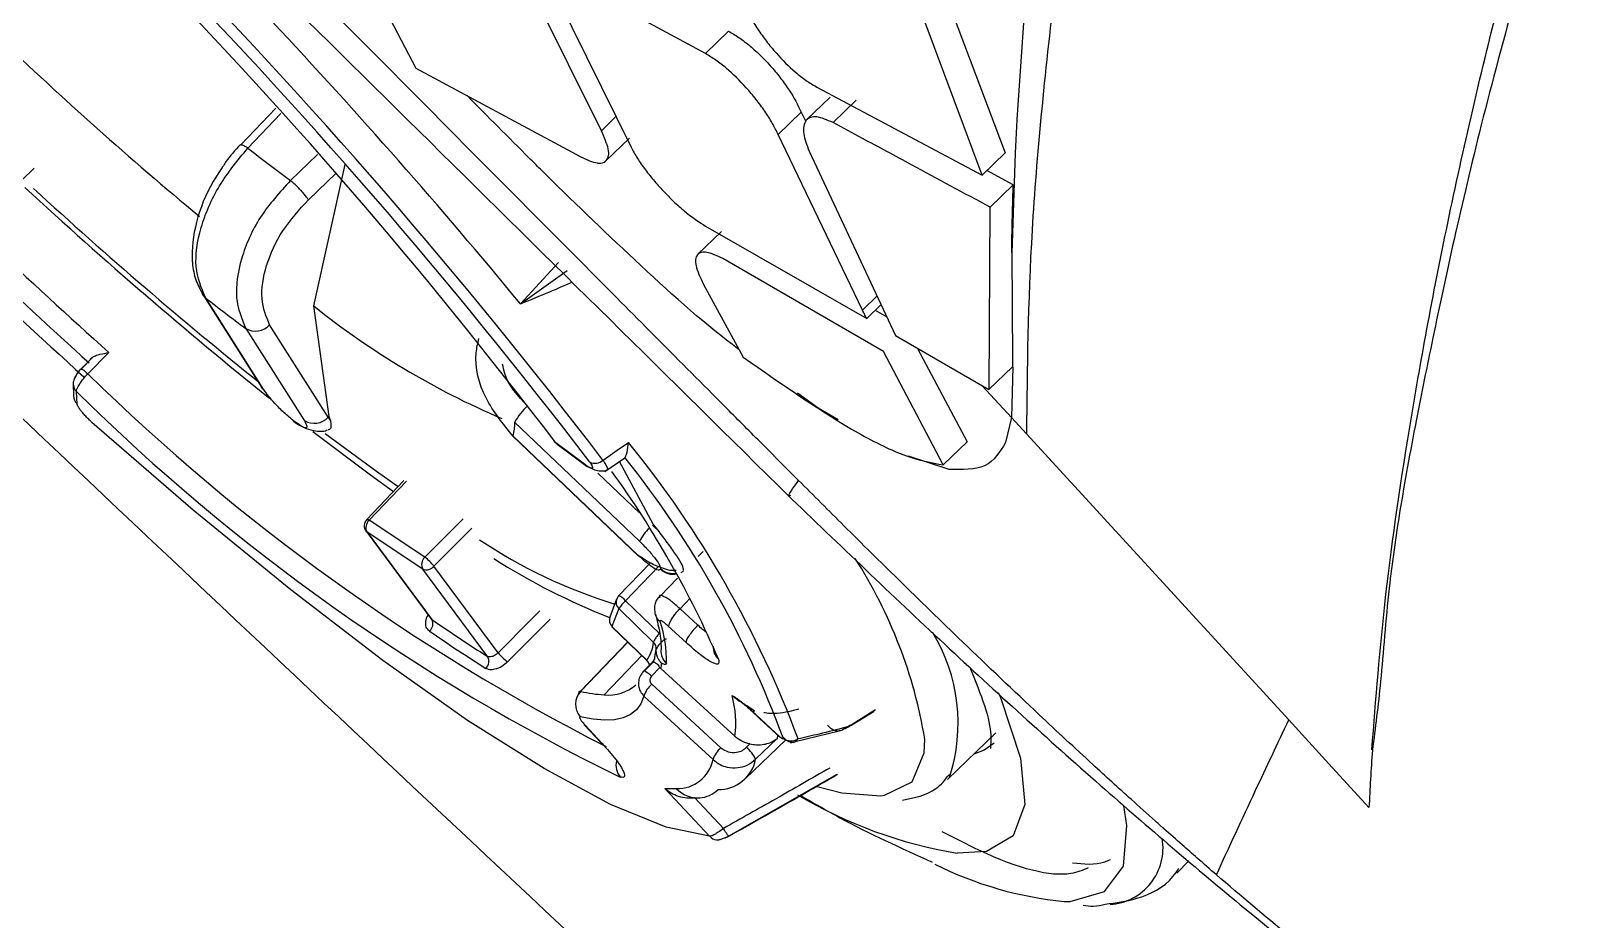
# Model space of a CAD drawing. Extents: x 400 to 501, y 484 to 634.
# Drawn here: x 491.009 to 492.021, y 580.376 to 580.954 of the extents above; entities that cross this region are included whole.
import ezdxf

# ---------------------------------------------------------------- set-up
doc = ezdxf.new("R2010")
doc.units = 0
doc.header["$MEASUREMENT"] = 0
doc.layers.add('DIM', color=3, linetype='Continuous')
doc.layers.add('GEOMETRY', color=3, linetype='Continuous', lineweight=25)

# ---------------------------------------------------------------- blocks, each defined once
blk = doc.blocks.new('2026 GRANDEE')
at = {"layer": 'GEOMETRY', "ltscale": 16}
for p, q in [((40.7732, -15.7938), (40.834, -15.9105)), ((40.9545, -15.9511), (40.8957, -15.8327)), ((40.9152, -15.8431), (40.9738, -15.9618)), ((41.0222, -15.901), (40.9176, -15.8444)), ((41.1686, -15.8369), (41.217, -15.9656)), ((41.2021, -15.98), (41.1539, -15.8512)), ((41.2293, -15.8747), (41.2245, -15.9439)), ((41.0372, -15.8864), (41.0222, -15.901)), ((40.834, -15.9105), (40.9412, -15.9681)), ((41.0945, -15.9227), (41.2021, -15.98)), ((40.743, -15.9364), (40.7201, -15.9603)), ((41.1032, -15.9293), (41.0881, -15.9439)), ((41.1051, -15.9458), (41.1201, -15.9313)), ((40.7462, -15.94), (40.7247, -15.9624)), ((40.9545, -15.9511), (40.964, -15.9419)), ((41.0694, -15.9536), (41.0845, -15.939)), ((41.0845, -15.939), (41.0874, -15.9451)), ((41.2246, -15.944), (41.2234, -15.9657)), ((40.9575, -15.9707), (40.9728, -15.9559)), ((41.1242, -16.0679), (41.0694, -15.9536)), ((40.7524, -15.9835), (40.7701, -15.9666)), ((41.0896, -15.9644), (41.1458, -16.0844)), ((41.2021, -15.98), (41.217, -15.9656)), ((41.2236, -15.9658), (41.2214, -16.0305)), ((40.5589, -16.0016), (40.5859, -15.9755)), ((40.7676, -16.065), (40.788, -15.9731)), ((41.2222, -15.9864), (41.2051, -15.9771)), ((40.7641, -15.996), (40.7823, -15.9785)), ((41.2073, -16.0009), (41.2222, -15.9864)), ((41.2065, -16.1195), (41.2073, -16.0009)), ((41.0326, -16.0167), (41.0173, -16.0315)), ((41.0223, -16.0132), (41.127, -16.0733)), ((40.9019, -16.0637), (40.9266, -16.0369)), ((41.1379, -16.0947), (41.0334, -16.0343)), ((41.2213, -16.0305), (41.2217, -16.1005)), ((40.9019, -16.0637), (40.9322, -16.042)), ((40.6954, -16.0577), (40.7335, -16.1178)), ((41.0207, -16.0507), (41.0468, -16.0984)), ((41.1242, -16.0679), (41.1338, -16.0586)), ((40.7352, -16.1197), (40.6971, -16.0596)), ((40.7775, -16.1369), (40.7676, -16.065)), ((41.127, -16.0733), (41.1364, -16.0642)), ((41.1326, -16.0679), (41.1401, -16.0722)), ((40.777, -16.1374), (40.7389, -16.0774)), ((40.7234, -16.0797), (40.7615, -16.1397)), ((41.1458, -16.0844), (41.2064, -16.1195)), ((40.624, -16.0984), (40.6164, -16.1061)), ((40.6207, -16.1092), (40.6344, -16.0954)), ((41.1768, -16.1684), (41.1379, -16.0947)), ((41.1601, -16.0927), (41.1922, -16.1534)), ((40.6162, -16.1061), (40.6222, -16.1001)), ((41.2064, -16.1195), (41.2217, -16.1047)), ((41.222, -16.1049), (41.2212, -16.1376)), ((41.2217, -16.1005), (41.2217, -16.1047)), ((40.6111, -16.1156), (40.6113, -16.1235)), ((40.6133, -16.1101), (40.6123, -16.1112)), ((41.2211, -16.1377), (41.2021, -16.117)), ((40.6137, -16.1287), (40.6134, -16.1209)), ((41.0955, -16.1316), (41.0821, -16.1217)), ((40.7556, -16.1406), (40.7543, -16.1397)), ((40.7775, -16.1369), (40.777, -16.1374)), ((40.777, -16.1374), (40.7786, -16.1403)), ((40.7786, -16.1403), (40.7775, -16.1369)), ((41.1084, -16.1391), (41.0955, -16.1316)), ((41.2212, -16.1376), (41.2172, -16.1539)), ((41.2309, -16.1482), (41.2212, -16.1376)), ((40.7554, -16.1408), (40.7567, -16.1418)), ((40.9783, -16.2271), (40.8971, -16.1497)), ((40.8971, -16.15), (40.8971, -16.1497)), ((40.8971, -16.15), (40.9784, -16.2275)), ((40.8981, -16.1407), (40.9794, -16.2181)), ((41.4014, -16.3342), (41.2309, -16.1482)), ((40.9445, -16.1686), (40.9249, -16.1541)), ((40.9257, -16.1549), (40.9453, -16.1695)), ((41.1768, -16.1684), (41.1922, -16.1534)), ((40.9568, -16.1728), (40.9698, -16.1638)), ((40.9882, -16.207), (40.9663, -16.1662)), ((41.1806, -16.1714), (41.1542, -16.1628)), ((40.8262, -16.1785), (40.802, -16.204)), ((40.8035, -16.2045), (40.8278, -16.179)), ((40.9794, -16.1997), (40.9522, -16.1738)), ((40.8398, -16.2285), (40.8035, -16.2045)), ((40.8398, -16.2285), (40.8646, -16.2035)), ((40.8457, -16.2343), (40.8703, -16.2097)), ((40.9877, -16.2076), (40.992, -16.2118)), ((40.992, -16.2118), (40.9882, -16.207)), ((40.8016, -16.2116), (40.8436, -16.2683)), ((40.8384, -16.2362), (40.8022, -16.2122)), ((40.8022, -16.2122), (40.8443, -16.269)), ((41.0206, -16.2247), (41.0174, -16.2281)), ((40.8806, -16.293), (40.8384, -16.2362)), ((40.8875, -16.2906), (40.8457, -16.2343)), ((40.9865, -16.2321), (40.9657, -16.2537)), ((40.9703, -16.2568), (40.9918, -16.2344)), ((40.993, -16.2359), (40.9929, -16.2363)), ((41.0064, -16.2385), (41.008, -16.2375)), ((41.0039, -16.2421), (40.993, -16.2536)), ((40.9644, -16.2557), (40.96, -16.2674)), ((40.9922, -16.2781), (40.9703, -16.2568)), ((41.0057, -16.262), (41.0122, -16.2552)), ((40.8443, -16.269), (40.8437, -16.2682)), ((40.9658, -16.2619), (40.9614, -16.2736)), ((40.9884, -16.2839), (40.9658, -16.2619)), ((41.0173, -16.2727), (41.0057, -16.262)), ((40.9614, -16.2736), (40.984, -16.2955)), ((40.9614, -16.2736), (40.9614, -16.2737)), ((40.9614, -16.2737), (40.9843, -16.2959)), ((41.0096, -16.284), (40.998, -16.2733)), ((40.9717, -16.2836), (40.941, -16.3157)), ((40.9412, -16.3157), (40.9718, -16.2837)), ((40.9808, -16.2925), (40.9563, -16.3179)), ((40.9877, -16.2967), (40.982, -16.3025)), ((40.9883, -16.2965), (40.9824, -16.3026)), ((40.984, -16.2955), (40.984, -16.2955)), ((40.9926, -16.3002), (40.9872, -16.3058)), ((40.989, -16.2946), (40.9881, -16.2965)), ((40.9932, -16.3008), (41.0414, -16.345)), ((40.9873, -16.3111), (41.0322, -16.3524)), ((40.9399, -16.3169), (40.9394, -16.3174)), ((40.9399, -16.3169), (40.9399, -16.3174)), ((40.9822, -16.3189), (41.0271, -16.3601)), ((41.052, -16.3282), (41.0574, -16.3333)), ((41.0523, -16.3284), (41.0705, -16.3452)), ((41.1174, -16.3375), (41.1318, -16.3286)), ((41.1328, -16.3278), (41.1183, -16.3368)), ((40.9433, -16.3374), (40.9545, -16.3494)), ((40.9439, -16.3378), (40.9549, -16.3495)), ((41.0574, -16.3333), (41.0706, -16.3455)), ((41.0804, -16.3484), (41.1091, -16.3413)), ((41.1087, -16.3413), (41.1098, -16.341)), ((40.9549, -16.3495), (40.9547, -16.3492)), ((41.0481, -16.3727), (41.0745, -16.3472)), ((41.0488, -16.3521), (41.0511, -16.3499)), ((41.0547, -16.3599), (41.0687, -16.3464)), ((41.0775, -16.3491), (41.0798, -16.3486)), ((41.1796, -16.373), (41.211, -16.3427)), ((41.0372, -16.4098), (41.1078, -16.3696)), ((41.0249, -16.41), (40.9958, -16.3789)), ((41.0114, -16.3849), (41.0184, -16.3849)), ((41.0339, -16.4049), (41.0151, -16.3848)), ((41.3285, -16.4339), (41.3365, -16.4259)), ((41.3285, -16.4339), (41.3295, -16.4328))]:
    blk.add_line(p, q, dxfattribs=at)
at = {"layer": 'GEOMETRY', "ltscale": 16, "flags": 128}
for points in [[(40.6159, -16.1064), (40.616, -16.1062), (40.6162, -16.1061), (40.6167, -16.1062), (40.6172, -16.1065), (40.618, -16.1069), (40.6188, -16.1076), (40.6197, -16.1083), (40.6207, -16.1092)], [(40.6111, -16.1154), (40.6111, -16.1155), (40.6111, -16.1156)], [(40.7352, -16.1197), (40.7339, -16.1185), (40.7335, -16.1178)], [(40.7554, -16.1408), (40.7551, -16.1406), (40.7543, -16.1397)], [(41.0249, -16.41), (40.9966, -16.404), (40.9605, -16.3892), (40.9173, -16.3659), (40.8676, -16.3346), (40.8124, -16.2956), (40.7526, -16.2498), (40.6892, -16.1979), (40.6234, -16.1408)], [(40.8193, -16.1859), (40.8045, -16.1752), (40.7669, -16.147)], [(40.775, -16.1481), (40.8084, -16.1726), (40.8224, -16.1825)], [(40.9257, -16.1549), (40.9256, -16.1548), (40.9249, -16.1541)], [(40.9556, -16.1654), (40.9648, -16.1589), (40.9721, -16.1538)], [(41.0827, -16.1786), (41.0743, -16.1702), (41.0678, -16.1637)], [(40.8022, -16.2122), (40.8016, -16.2117), (40.8016, -16.2116)], [(40.9783, -16.2271), (40.9784, -16.2275), (40.9788, -16.2275), (40.979, -16.2274)], [(40.9145, -16.2633), (40.9084, -16.2695), (40.8875, -16.2906)], [(40.9212, -16.2688), (40.9146, -16.2754), (40.8936, -16.2965)], [(40.9877, -16.2967), (40.9878, -16.2965), (40.988, -16.2964), (40.9883, -16.2965), (40.9887, -16.2966), (40.9891, -16.2968), (40.9897, -16.2971), (40.9903, -16.2975), (40.9909, -16.298)], [(40.9872, -16.3058), (40.9862, -16.305), (40.9852, -16.3042), (40.9843, -16.3036), (40.9835, -16.3031), (40.9828, -16.3027), (40.9823, -16.3025), (40.982, -16.3026), (40.9818, -16.3027)], [(40.9822, -16.3189), (40.9802, -16.3238), (40.9773, -16.3278), (40.9735, -16.3308), (40.9687, -16.333), (40.963, -16.3342), (40.9565, -16.3345), (40.9491, -16.3338), (40.9408, -16.3322)], [(41.2125, -16.3164), (41.2139, -16.3197), (41.2269, -16.3591), (41.2297, -16.3892), (41.2223, -16.4096), (41.2048, -16.4199), (41.1858, -16.421)], [(41.4535, -16.3913), (41.4274, -16.3628), (41.4014, -16.3342)], [(41.0691, -16.3441), (41.0691, -16.3444), (41.0687, -16.3464)], [(41.0705, -16.3452), (41.0705, -16.3454), (41.0706, -16.3455)], [(41.1361, -16.3836), (41.1385, -16.3833), (41.1565, -16.3746), (41.1644, -16.3558), (41.1648, -16.3468)], [(41.2098, -16.3494), (41.2033, -16.354), (41.1966, -16.3566)], [(41.1796, -16.373), (41.1804, -16.3722), (41.1809, -16.3717)], [(41.094, -16.3774), (41.1108, -16.3818), (41.1361, -16.3836)], [(41.2554, -16.4524), (41.2593, -16.4523), (41.2816, -16.4459), (41.2939, -16.4294), (41.2961, -16.403), (41.2941, -16.39)], [(41.0376, -16.4099), (41.0375, -16.41), (41.0373, -16.4099), (41.037, -16.4095), (41.0365, -16.409), (41.036, -16.4082), (41.0353, -16.4072), (41.0346, -16.4061), (41.0339, -16.4049)]]:
    blk.add_lwpolyline(points, dxfattribs=at)
at = {"layer": 'GEOMETRY', "ltscale": 256}
for centre, radius, start, end in [((38.112, -18.328), 3.5649, 37.32, 51.6569), ((38.09, -18.3499), 3.6032, 37.32, 51.6569), ((38.2697, -18.1703), 3.3339, 37.2111, 51.7657), ((37.9365, -18.509), 3.8436, 39.5093, 46.801), ((43.2979, -13.1472), 3.9958, 221.1836, 227.8843), ((42.2676, -14.1093), 2.4656, 226.2278, 230.3173), ((41.4697, -15.0144), 1.2057, 231.841, 233.4958), ((42.6195, -13.7817), 3.0047, 227.2483, 231.2499), ((42.5407, -13.8622), 2.8888, 227.4019, 231.2482), ((42.9638, -13.4907), 3.4943, 226.4573, 228.1938), ((43.0098, -13.4441), 3.5733, 226.4598, 228.0591), ((40.7015, -16.0539), 0.00724, 196.2619, 232.9137), ((41.581, -14.928), 1.436, 232.0095, 233.3272), ((41.0969, -15.6539), 0.5268, 231.2994, 246.8511), ((40.7297, -16.069), 0.0124, 239.439, 317.4482), ((41.5814, -15.1292), 1.3724, 225.5697, 242.9631), ((40.6186, -16.1154), 0.0075, 181.8019, 227.0508), ((40.6188, -16.1233), 0.0075, 181.8014, 227.0508), ((41.5513, -15.1733), 1.3332, 225.2961, 243.9978), ((40.7678, -16.129), 0.0124, 239.4389, 317.4468), ((40.9315, -16.1583), 0.0377, 131.5626, 152.0989), ((40.6242, -16.1405), 0.000844, 196.1668, 260.4879), ((40.7594, -16.1383), 0.00443, 212.1088, 256.6877), ((40.8683, -16.1417), 0.0299, 344.4997, 1.9598), ((40.4382, -16.5868), 0.6875, 20.4449, 39.0384), ((40.9473, -16.1668), 0.0033, 213.2726, 256.6246), ((40.9503, -16.1595), 0.00791, 245.8629, 312.0754), ((40.4591, -16.5719), 0.6538, 20.2139, 38.6294), ((40.4292, -16.5556), 0.6556, 23.44, 35.727), ((40.8063, -16.2081), 0.00591, 136.432, 216.5615), ((40.8077, -16.2092), 0.00626, 131.5969, 208.6653), ((40.8023, -16.2056), 0.00162, 42.5468, 100.9018), ((41.0042, -16.23), 0.0275, 132.1368, 154.5009), ((41.0636, -15.9343), 0.3398, 236.3511, 252.8091), ((40.8439, -16.2332), 0.00626, 131.5969, 208.6653), ((40.8202, -16.2546), 0.0326, 38.4422, 53.1208), ((41.1199, -15.8606), 0.4374, 237.4421, 248.5411), ((40.857, -16.398), 0.312, 9.4426, 32.7116), ((40.8408, -16.2302), 0.00645, 248.6344, 320.2317), ((41.0012, -16.2276), 0.012, 226.5115, 281.7761), ((41.0012, -16.2271), 0.012, 226.5115, 280.4512), ((40.9699, -16.2577), 0.0058, 159.602, 226.0977), ((40.97, -16.2578), 0.00591, 136.0887, 159.3402), ((40.9633, -16.2621), 0.0088, 37.4016, 74.0919), ((40.9922, -16.2804), 0.0322, 132.9116, 144.9417), ((40.8387, -16.2718), 0.0063, 310.991, 26.5287), ((41.4645, -15.3717), 1.0908, 235.3471, 237.6312), ((40.9656, -16.2694), 0.00591, 159.3402, 225.7815), ((40.9655, -16.2694), 0.0058, 159.602, 226.0977), ((40.9151, -16.2963), 0.0818, 359.1304, 18.4576), ((41.0217, -16.2811), 0.0249, 129.8657, 161.6703), ((41.4687, -15.3711), 1.1007, 235.3471, 237.6312), ((41.0728, -16.3365), 0.1136, 341.9461, 31.4926), ((40.9124, -16.2708), 0.0319, 218.389, 233.8624), ((40.9648, -16.2816), 0.0237, 324.122, 354.5587), ((40.9845, -16.288), 0.00573, 355.9867, 46.575), ((40.9601, -16.2848), 0.0303, 343.8512, 353.0362), ((41.0046, -16.2893), 0.0114, 176.848, 226.8198), ((41.0373, -16.2872), 0.0101, 174.8756, 229.0505), ((40.8752, -16.2962), 0.00623, 312.2017, 30.6266), ((40.9799, -16.2998), 0.00594, 10.3994, 45.299), ((40.9615, -16.2935), 0.0325, 347.1567, 352.9028), ((40.9595, -16.2919), 0.0262, 263.0726, 311.9196), ((40.9972, -16.3232), 0.0156, 129.3353, 163.8561), ((40.9499, -16.3242), 0.0122, 135.8198, 221.168), ((40.9599, -16.2403), 0.0777, 256.0946, 267.3696), ((40.9739, -16.3365), 0.068, 352.79, 15.3969), ((41.0421, -16.3645), 0.0156, 129.3354, 163.8562), ((41.0365, -16.3677), 0.0198, 22.9965, 51.5856), ((41.0779, -16.3399), 0.0081, 229.0003, 302.84), ((40.9759, -16.3638), 0.0119, 166.2181, 220.5439), ((41.0039, -16.3553), 0.0237, 268.5366, 348.2253), ((41.0308, -16.3552), 0.0244, 268.5494, 348.9464), ((40.9997, -16.3238), 0.0552, 265.8883, 273.7404), ((41.0172, -16.366), 0.019, 223.2532, 273.7972), ((41.0171, -16.3661), 0.0189, 274.0541, 314.1411), ((41.2342, -16.1281), 0.2968, 239.1739, 260.6097), ((41.0304, -16.4049), 0.00747, 222.8268, 262.3856), ((41.2826, -16.4175), 0.037, 273.9931, 9.3088), ((41.2787, -16.2137), 0.2398, 243.3829, 264.4248)]:
    blk.add_arc(centre, radius, start, end, dxfattribs=at)
at = {"layer": 'GEOMETRY', "ltscale": 16}
for points, knots in [([(33.1112, -8.6122), (33.301, -8.8166), (33.6802, -9.2249), (34.2607, -9.8374), (34.8462, -10.4484), (35.4368, -11.0578), (36.0312, -11.6653), (36.6288, -12.2707), (37.2294, -12.8738), (37.8326, -13.4744), (38.4383, -14.0724), (39.0461, -14.6672), (39.6559, -15.2581), (40.2672, -15.8439), (40.8801, -16.4248), (41.2887, -16.8043), (41.4933, -16.9943)], [0, 0, 0, 0, 0.071643, 0.14309, 0.214489, 0.285889, 0.357236, 0.428542, 0.499851, 0.571188, 0.642541, 0.713932, 0.785365, 0.856798, 0.928296, 1, 1, 1, 1]), ([(33.9473, -9.1847), (34.1002, -9.3342), (34.4079, -9.635), (34.8583, -10.0743), (35.2854, -10.4909), (35.6745, -10.8705), (36.0618, -11.2485), (36.4558, -11.6334), (36.8653, -12.0343), (37.205, -12.3676), (37.478, -12.6357), (37.687, -12.841), (37.8968, -13.0474), (38.1182, -13.2654), (38.3623, -13.5059), (38.6355, -13.7754), (38.9498, -14.0858), (39.3071, -14.439), (39.7095, -14.837), (40.1476, -15.2705), (40.6071, -15.7254), (40.921, -16.0353), (41.0767, -16.1891)], [0, 0, 0, 0, 0.064169, 0.129138, 0.188802, 0.243183, 0.292269, 0.351201, 0.408497, 0.464259, 0.494029, 0.523343, 0.552198, 0.58236, 0.616633, 0.655052, 0.697622, 0.749248, 0.805908, 0.86759, 0.934316, 1, 1, 1, 1]), ([(41.0678, -16.1637), (41.0674, -16.1632), (41.0641, -16.1599), (41.053, -16.1488), (41.0136, -16.1092), (40.8667, -15.9614), (40.2958, -15.3855), (39.1702, -14.2436), (38.1422, -13.2265), (37.5502, -12.6408)], [0, 0, 0, 0, 0.000353, 0.002828, 0.009436, 0.033986, 0.128384, 0.498019, 1, 1, 1, 1]), ([(41.4554, -16.3537), (41.4579, -16.321), (41.463, -16.2556), (41.4799, -16.1393), (41.5048, -16.0054), (41.5406, -15.8515), (41.5909, -15.6784), (41.6522, -15.483), (41.7263, -15.2746), (41.8221, -15.0079), (41.9444, -14.6791), (42.0914, -14.2862), (42.2414, -13.881), (42.3914, -13.4674), (42.4892, -13.1858), (42.5381, -13.0451)], [0, 0, 0, 0, 0.062561, 0.125095, 0.187382, 0.249789, 0.312754, 0.37631, 0.439124, 0.501607, 0.601699, 0.701611, 0.80118, 0.900668, 1, 1, 1, 1]), ([(42.5518, -13.0515), (42.5112, -13.1683), (42.4279, -13.4079), (42.3013, -13.7577), (42.1724, -14.1083), (42.0461, -14.4462), (41.9242, -14.7713), (41.8319, -15.0208), (41.7659, -15.2032), (41.7216, -15.3273), (41.6798, -15.447), (41.6412, -15.5608), (41.6075, -15.6676), (41.5768, -15.7679), (41.5493, -15.8604), (41.5264, -15.946), (41.5088, -16.0207), (41.4952, -16.0846), (41.4833, -16.1431), (41.4735, -16.1969), (41.4654, -16.2532), (41.4617, -16.3076), (41.4576, -16.3395), (41.4557, -16.354)], [0, 0, 0, 0, 0.082249, 0.168725, 0.250938, 0.337838, 0.421226, 0.501438, 0.538138, 0.573957, 0.608923, 0.645818, 0.681064, 0.714276, 0.751294, 0.786327, 0.81865, 0.848238, 0.87506, 0.90615, 0.934321, 0.970126, 1, 1, 1, 1]), ([(41.7475, -13.3786), (41.7182, -13.5264), (41.6597, -13.8226), (41.568, -14.248), (41.4795, -14.6535), (41.4061, -14.9918), (41.3493, -15.2665), (41.3074, -15.4835), (41.2731, -15.6824), (41.2479, -15.8611), (41.2321, -16.0206), (41.2313, -16.1057), (41.2309, -16.1482)], [0, 0, 0, 0, 0.128088, 0.256805, 0.38361, 0.50883, 0.593009, 0.674921, 0.754537, 0.836904, 0.918629, 1, 1, 1, 1]), ([(41.0478, -15.8696), (41.0489, -15.8721), (41.0512, -15.8771), (41.0561, -15.8851), (41.0617, -15.893), (41.0699, -15.9029), (41.0788, -15.9117), (41.0878, -15.9188), (41.0922, -15.9214), (41.0945, -15.9227)], [0, 0, 0, 0, 0.128241, 0.254119, 0.378115, 0.500845, 0.73368, 0.862654, 1, 1, 1, 1]), ([(41.0372, -15.8864), (41.0395, -15.8877), (41.0439, -15.8903), (41.0512, -15.8959), (41.0583, -15.9024), (41.0652, -15.9096), (41.0713, -15.9172), (41.0786, -15.9273), (41.0822, -15.9343), (41.0845, -15.939)], [0, 0, 0, 0, 0.136454, 0.268833, 0.397516, 0.522919, 0.645488, 0.765703, 1, 1, 1, 1]), ([(41.0694, -15.9536), (41.0682, -15.9512), (41.0659, -15.9463), (41.0609, -15.9385), (41.0551, -15.9306), (41.0468, -15.9208), (41.0377, -15.9119), (41.0287, -15.9049), (41.0244, -15.9023), (41.0222, -15.901)], [0, 0, 0, 0, 0.127168, 0.252671, 0.377095, 0.501042, 0.736255, 0.864537, 1, 1, 1, 1]), ([(41.0442, -16.0936), (41.0427, -16.0925), (41.0213, -16.0767), (40.9763, -16.0357), (40.9327, -15.9939), (40.8965, -15.9578), (40.8806, -15.9418), (40.8672, -15.9283)], [0, 0, 0, 0, 0.026973, 0.382638, 0.7278, 0.769133, 1, 1, 1, 1]), ([(41.1051, -15.9458), (41.1013, -15.9442), (41.0937, -15.9409), (41.0879, -15.9431), (41.0858, -15.9478), (41.0857, -15.9541), (41.0881, -15.9604), (41.0896, -15.9644)], [0, 0, 0, 0, 0.248617, 0.499056, 0.644588, 0.776656, 1, 1, 1, 1]), ([(41.2073, -16.0009), (41.1902, -15.9917), (41.1625, -15.9768), (41.1285, -15.9584), (41.1115, -15.9493), (41.1051, -15.9458)], [0, 0, 0, 0, 0.500002, 0.813762, 1, 1, 1, 1]), ([(40.9412, -15.9681), (40.9451, -15.9699), (40.9493, -15.9719), (40.9529, -15.9722), (40.9554, -15.9722), (40.9589, -15.9704), (40.9601, -15.964), (40.9564, -15.9554), (40.9545, -15.9511)], [0, 0, 0, 0, 0.248868, 0.276958, 0.328417, 0.501049, 0.752285, 1, 1, 1, 1]), ([(40.6971, -16.0596), (40.6945, -16.0533), (40.6892, -16.0408), (40.6931, -16.0143), (40.705, -15.9863), (40.7182, -15.9704), (40.7247, -15.9624)], [0, 0, 0, 0, 0.25003, 0.500035, 0.750022, 1, 1, 1, 1]), ([(40.7199, -15.9601), (40.7165, -15.9638), (40.7123, -15.9683), (40.709, -15.9736), (40.7083, -15.9746)], [0, 0, 0, 0, 0.812072, 1, 1, 1, 1]), ([(40.7201, -15.9606), (40.7201, -15.9604), (40.7203, -15.96), (40.7216, -15.9605), (40.7232, -15.9614), (40.7242, -15.9621), (40.7247, -15.9624)], [0, 0, 0, 0, 0.175795, 0.588978, 0.794407, 1, 1, 1, 1]), ([(40.9738, -15.9618), (40.9751, -15.9642), (40.9777, -15.9689), (40.983, -15.9765), (40.989, -15.984), (40.9955, -15.9913), (41.0024, -15.9981), (41.0118, -16.0064), (41.0181, -16.0105), (41.0223, -16.0132)], [0, 0, 0, 0, 0.130658, 0.257142, 0.380061, 0.500226, 0.622991, 0.748884, 1, 1, 1, 1]), ([(40.7083, -15.9746), (40.7062, -15.9778), (40.6986, -15.9891), (40.6901, -16.0109), (40.6876, -16.0323), (40.6901, -16.0473), (40.6932, -16.0533), (40.6948, -16.0563)], [0, 0, 0, 0, 0.112736, 0.403914, 0.69659, 0.846238, 1, 1, 1, 1]), ([(40.7524, -15.9835), (40.7455, -15.9912), (40.7315, -16.0066), (40.7194, -16.0343), (40.7154, -16.0608), (40.7207, -16.0734), (40.7234, -16.0797)], [0, 0, 0, 0, 0.249978, 0.499965, 0.74997, 1, 1, 1, 1]), ([(40.7611, -15.9921), (40.7604, -15.9913), (40.759, -15.9897), (40.7566, -15.9873), (40.7544, -15.9851), (40.7531, -15.9841), (40.7524, -15.9835)], [0, 0, 0, 0, 0.259419, 0.518943, 0.768457, 1, 1, 1, 1]), ([(41.2213, -16.0304), (41.2214, -16.0213), (41.2216, -16.0069), (41.2221, -15.992), (41.2222, -15.9864)], [0, 0, 0, 0, 0.6279874, 1, 1, 1, 1]), ([(40.7389, -16.0774), (40.7367, -16.072), (40.7322, -16.0613), (40.7358, -16.039), (40.7463, -16.0156), (40.7582, -16.0026), (40.7641, -15.996)], [0, 0, 0, 0, 0.249775, 0.50014, 0.75045, 1, 1, 1, 1]), ([(40.7641, -15.996), (40.7637, -15.9955), (40.7629, -15.9943), (40.7617, -15.9929), (40.7611, -15.9921)], [0, 0, 0, 0, 0.481432, 1, 1, 1, 1]), ([(41.0334, -16.0343), (41.0296, -16.0325), (41.0245, -16.0301), (41.0195, -16.0301), (41.016, -16.0318), (41.0149, -16.0381), (41.0188, -16.0465), (41.0207, -16.0507)], [0, 0, 0, 0, 0.248835, 0.333176, 0.500935, 0.752118, 1, 1, 1, 1]), ([(40.9019, -16.0637), (40.9083, -16.0611), (40.9195, -16.0566), (40.9306, -16.0517), (40.9354, -16.0496)], [0, 0, 0, 0, 0.570227, 1, 1, 1, 1]), ([(41.127, -16.0733), (41.1265, -16.0723), (41.1256, -16.0705), (41.1246, -16.0687), (41.1242, -16.0679)], [0, 0, 0, 0, 0.5600014, 1, 1, 1, 1]), ([(40.8971, -16.1497), (40.8906, -16.1418), (40.8778, -16.1261), (40.8712, -16.1022), (40.8742, -16.0893), (40.8749, -16.0863)], [0, 0, 0, 0, 0.432105, 0.864168, 1, 1, 1, 1]), ([(40.6222, -16.1001), (40.6225, -16.0996), (40.6233, -16.0986), (40.6257, -16.0973), (40.6294, -16.0963), (40.6325, -16.0957), (40.6344, -16.0954)], [0, 0, 0, 0, 0.1952024, 0.4027495, 0.6271497, 1, 1, 1, 1]), ([(41.0468, -16.0984), (41.0728, -16.1166), (41.1118, -16.1439), (41.1536, -16.1641), (41.169, -16.167), (41.1768, -16.1684)], [0, 0, 0, 0, 0.499331, 0.749742, 1, 1, 1, 1]), ([(40.6161, -16.1061), (40.6159, -16.1063), (40.6153, -16.1069), (40.6145, -16.1081), (40.6136, -16.1093), (40.6128, -16.1107), (40.612, -16.1121), (40.6115, -16.1135), (40.6111, -16.1148), (40.6111, -16.1155), (40.6111, -16.1158)], [0, 0, 0, 0, 0.100442, 0.20823, 0.323325, 0.445512, 0.574595, 0.710244, 0.852186, 1, 1, 1, 1]), ([(40.6134, -16.1209), (40.6134, -16.1204), (40.6134, -16.1195), (40.6142, -16.1177), (40.6151, -16.1163), (40.6162, -16.1146), (40.6179, -16.1122), (40.6197, -16.1102), (40.6207, -16.1092)], [0, 0, 0, 0, 0.212271, 0.377509, 0.495493, 0.566066, 0.762293, 1, 1, 1, 1]), ([(40.9064, -16.1301), (40.9003, -16.1236), (40.8926, -16.1155), (40.8907, -16.105), (40.8903, -16.1029)], [0, 0, 0, 0, 0.804388, 1, 1, 1, 1]), ([(40.7543, -16.1397), (40.7524, -16.1381), (40.7485, -16.1349), (40.7426, -16.129), (40.738, -16.1236), (40.7361, -16.121), (40.7352, -16.1197)], [0, 0, 0, 0, 0.279658, 0.559227, 0.779582, 1, 1, 1, 1]), ([(40.6134, -16.1283), (40.6135, -16.1285), (40.6136, -16.1287), (40.6137, -16.129), (40.6137, -16.129)], [0, 0, 0, 0, 0.972634, 1, 1, 1, 1]), ([(40.6234, -16.1408), (40.6228, -16.1403), (40.6217, -16.1392), (40.6197, -16.1373), (40.6179, -16.1352), (40.6162, -16.1332), (40.6148, -16.1313), (40.6139, -16.1297), (40.6137, -16.1291), (40.6137, -16.1287)], [0, 0, 0, 0, 0.113283, 0.242329, 0.394971, 0.52953, 0.680951, 0.841517, 1, 1, 1, 1]), ([(40.7615, -16.1397), (40.7622, -16.1411), (40.7637, -16.1438), (40.7625, -16.1447), (40.7597, -16.1436), (40.757, -16.1416), (40.7556, -16.1406)], [0, 0, 0, 0, 0.279486, 0.559002, 0.779415, 1, 1, 1, 1]), ([(40.7583, -16.1426), (40.7603, -16.1436), (40.7643, -16.1456), (40.7702, -16.1467), (40.7745, -16.1467), (40.7761, -16.1458), (40.7765, -16.1456)], [0, 0, 0, 0, 0.285546, 0.58461, 0.892066, 1, 1, 1, 1]), ([(40.7769, -16.1455), (40.7777, -16.1453), (40.7794, -16.1449), (40.7789, -16.1419), (40.7786, -16.1403)], [0, 0, 0, 0, 0.471244, 1, 1, 1, 1]), ([(40.9232, -16.152), (40.9234, -16.1524), (40.9238, -16.1532), (40.9245, -16.1538), (40.925, -16.1541)], [0, 0, 0, 0, 0.438199, 1, 1, 1, 1]), ([(40.9698, -16.1637), (40.97, -16.1634), (40.9705, -16.1627), (40.9715, -16.1596), (40.9719, -16.1561), (40.9721, -16.1538)], [0, 0, 0, 0, 0.243017, 0.513805, 1, 1, 1, 1]), ([(41.2172, -16.1539), (41.2136, -16.16), (41.2065, -16.1719), (41.1891, -16.1716), (41.1806, -16.1714)], [0, 0, 0, 0, 0.512874, 1, 1, 1, 1]), ([(40.947, -16.1667), (40.9473, -16.1672), (40.948, -16.1682), (40.9487, -16.1694), (40.9489, -16.1703), (40.9486, -16.1707), (40.9478, -16.1707), (40.9464, -16.17), (40.9451, -16.1691), (40.9445, -16.1686)], [0, 0, 0, 0, 0.113282, 0.242327, 0.39497, 0.529529, 0.68095, 0.841516, 1, 1, 1, 1]), ([(40.9463, -16.1699), (40.9476, -16.1706), (40.9502, -16.1718), (40.9541, -16.1725), (40.957, -16.1723), (40.9582, -16.1716), (40.9585, -16.1713)], [0, 0, 0, 0, 0.2673365, 0.5537608, 0.8516142, 1, 1, 1, 1]), ([(40.9556, -16.1654), (40.9563, -16.1665), (40.9579, -16.1691), (40.9588, -16.1712), (40.9585, -16.1715), (40.9584, -16.1716)], [0, 0, 0, 0, 0.325995, 0.784555, 1, 1, 1, 1]), ([(41.0774, -16.1883), (41.0771, -16.1885), (41.0748, -16.1893), (41.079, -16.1836), (41.0827, -16.1786)], [0, 0, 0, 0, 0.129879, 1, 1, 1, 1]), ([(41.3543, -16.4351), (41.3502, -16.4314), (41.3428, -16.425), (41.3314, -16.415), (41.3241, -16.4086), (41.3196, -16.4045), (41.3176, -16.4028), (41.3107, -16.3966), (41.2958, -16.3833), (41.2707, -16.3604), (41.2341, -16.3263), (41.1919, -16.2862), (41.1496, -16.2451), (41.1141, -16.21), (41.0925, -16.1884), (41.0827, -16.1786)], [0, 0, 0, 0, 0.046531, 0.08249, 0.126136, 0.126895, 0.132435, 0.147445, 0.203772, 0.295536, 0.422907, 0.605358, 0.758852, 0.890317, 1, 1, 1, 1]), ([(41.0752, -16.1877), (41.1092, -16.2203), (41.1761, -16.2845), (41.2757, -16.3748), (41.3687, -16.4544), (41.4502, -16.5192), (41.516, -16.5684), (41.5659, -16.6022), (41.6034, -16.6246), (41.6269, -16.6346), (41.6373, -16.639)], [0, 0, 0, 0, 0.179285, 0.352471, 0.51113, 0.649073, 0.764543, 0.860098, 0.938329, 1, 1, 1, 1]), ([(40.9794, -16.2181), (40.9814, -16.2202), (40.9855, -16.2243), (40.99, -16.2299), (40.9926, -16.2339), (40.9929, -16.2352), (40.993, -16.2359)], [0, 0, 0, 0, 0.279486, 0.559002, 0.779415, 1, 1, 1, 1]), ([(41.008, -16.2371), (41.0079, -16.2361), (41.0075, -16.234), (41.0038, -16.2278), (40.9985, -16.2203), (40.9941, -16.2146), (40.992, -16.2118)], [0, 0, 0, 0, 0.247553, 0.500917, 0.753662, 1, 1, 1, 1]), ([(40.9929, -16.2363), (40.9926, -16.2367), (40.9919, -16.2374), (40.9879, -16.2353), (40.9832, -16.2317), (40.9799, -16.2286), (40.9783, -16.2271)], [0, 0, 0, 0, 0.279658, 0.559227, 0.779582, 1, 1, 1, 1]), ([(40.9795, -16.2277), (40.9815, -16.2291), (40.9859, -16.2321), (40.9935, -16.2354), (40.9997, -16.2372), (41.0023, -16.237), (41.0031, -16.237)], [0, 0, 0, 0, 0.2560997, 0.5590568, 0.8752537, 1, 1, 1, 1]), ([(40.9935, -16.2532), (40.9927, -16.2538), (40.9911, -16.255), (40.9896, -16.2578), (40.9888, -16.2611), (40.9892, -16.2634), (40.9893, -16.2646)], [0, 0, 0, 0, 0.250624, 0.505187, 0.757259, 1, 1, 1, 1]), ([(41.0057, -16.262), (41.0047, -16.2611), (41.0027, -16.2594), (41, -16.2571), (40.9975, -16.2553), (40.9953, -16.2541), (40.9937, -16.2533), (40.9926, -16.2532), (40.9921, -16.2537), (40.9923, -16.2544), (40.9923, -16.2548)], [0, 0, 0, 0, 0.1245862, 0.2492607, 0.3740887, 0.4990334, 0.6240943, 0.7492712, 0.874537, 1, 1, 1, 1]), ([(40.8428, -16.2766), (40.842, -16.2758), (40.8403, -16.2741), (40.8402, -16.2703), (40.8409, -16.2675), (40.8419, -16.2663), (40.842, -16.2661)], [0, 0, 0, 0, 0.334237, 0.682506, 0.958088, 1, 1, 1, 1]), ([(40.9927, -16.2704), (40.9916, -16.2693), (40.99, -16.2676), (40.9896, -16.2652), (40.9895, -16.2643)], [0, 0, 0, 0, 0.60584, 1, 1, 1, 1]), ([(40.9896, -16.2656), (40.9908, -16.2701), (40.9933, -16.2795), (40.9933, -16.2856), (40.9933, -16.2888)], [0, 0, 0, 0, 0.472757, 1, 1, 1, 1]), ([(40.998, -16.2733), (40.9971, -16.2725), (40.9954, -16.271), (40.9935, -16.2698), (40.9926, -16.2697), (40.9926, -16.2702), (40.9927, -16.2704)], [0, 0, 0, 0, 0.279209, 0.560795, 0.782286, 1, 1, 1, 1]), ([(40.9922, -16.2781), (40.9916, -16.2787), (40.9905, -16.28), (40.9893, -16.2819), (40.9885, -16.2832), (40.9885, -16.2837), (40.9884, -16.2839)], [0, 0, 0, 0, 0.2690469, 0.5535759, 0.7803895, 1, 1, 1, 1]), ([(40.9965, -16.2814), (40.9964, -16.2816), (40.9962, -16.2819), (40.9953, -16.2823), (40.9938, -16.2835), (40.9924, -16.2849), (40.9913, -16.2863), (40.9905, -16.2876), (40.9903, -16.2881), (40.9902, -16.2884)], [0, 0, 0, 0, 0.1214522, 0.2109179, 0.3162138, 0.5283544, 0.6669289, 0.7904428, 1, 1, 1, 1]), ([(41.0228, -16.2775), (41.0219, -16.2768), (41.0202, -16.2754), (41.0183, -16.2737), (41.0173, -16.2727)], [0, 0, 0, 0, 0.468784, 1, 1, 1, 1]), ([(40.8875, -16.2906), (40.8868, -16.2911), (40.8856, -16.2923), (40.8835, -16.2932), (40.8817, -16.2935), (40.881, -16.2932), (40.8806, -16.293)], [0, 0, 0, 0, 0.269251, 0.553659, 0.780363, 1, 1, 1, 1]), ([(41.0307, -16.2948), (41.0309, -16.2962), (41.0314, -16.2991), (41.0258, -16.2969), (41.0182, -16.2916), (41.0125, -16.2866), (41.0096, -16.284)], [0, 0, 0, 0, 0.281073, 0.558491, 0.778265, 1, 1, 1, 1]), ([(40.8936, -16.2965), (40.8924, -16.2976), (40.8898, -16.2999), (40.8855, -16.3015), (40.8818, -16.3019), (40.8802, -16.3012), (40.8794, -16.3008)], [0, 0, 0, 0, 0.268769, 0.552725, 0.779623, 1, 1, 1, 1]), ([(40.9839, -16.2955), (40.9844, -16.2962), (40.9852, -16.2971), (40.9856, -16.2983), (40.9856, -16.2987), (40.9856, -16.2988)], [0, 0, 0, 0, 0.6294871, 0.9714527, 1, 1, 1, 1]), ([(40.9892, -16.2932), (40.9891, -16.2939), (40.9889, -16.2951), (40.9882, -16.296), (40.9879, -16.2964)], [0, 0, 0, 0, 0.606299, 1, 1, 1, 1]), ([(40.9909, -16.298), (40.9912, -16.2984), (40.9917, -16.2991), (40.9923, -16.2999), (40.9926, -16.3002)], [0, 0, 0, 0, 0.573998, 1, 1, 1, 1]), ([(40.9932, -16.3008), (40.9931, -16.3007), (40.9929, -16.3005), (40.9927, -16.3003), (40.9926, -16.3002)], [0, 0, 0, 0, 0.562218, 1, 1, 1, 1]), ([(40.9969, -16.2976), (40.9967, -16.2979), (40.9964, -16.2984), (40.9952, -16.2981), (40.9943, -16.2977), (40.9938, -16.2975), (40.9938, -16.2975), (40.9938, -16.2976)], [0, 0, 0, 0, 0.457858, 0.717574, 0.913343, 0.965555, 1, 1, 1, 1]), ([(41.1941, -16.2999), (41.1976, -16.3088), (41.205, -16.3274), (41.2087, -16.3455), (41.207, -16.3537), (41.2078, -16.3524), (41.2079, -16.3522)], [0, 0, 0, 0, 0.29087, 0.611588, 0.95137, 1, 1, 1, 1]), ([(40.9818, -16.3027), (40.9809, -16.3039), (40.9793, -16.306), (40.9787, -16.309), (40.9786, -16.3112), (40.9789, -16.3133), (40.9798, -16.3162), (40.9814, -16.3179), (40.9822, -16.3189)], [0, 0, 0, 0, 0.236628, 0.436512, 0.503313, 0.619619, 0.785262, 1, 1, 1, 1]), ([(40.9872, -16.3058), (40.9868, -16.3063), (40.9862, -16.3072), (40.986, -16.3087), (40.9864, -16.3101), (40.987, -16.3108), (40.9873, -16.3111)], [0, 0, 0, 0, 0.265913, 0.5512954, 0.7804565, 1, 1, 1, 1]), ([(40.9412, -16.3157), (40.9408, -16.3157), (40.9401, -16.3156), (40.9397, -16.3162), (40.9398, -16.3169), (40.9399, -16.3172)], [0, 0, 0, 0, 0.373054, 0.746344, 1, 1, 1, 1]), ([(41.0395, -16.3185), (41.0403, -16.3189), (41.0418, -16.3197), (41.0447, -16.3219), (41.0481, -16.3246), (41.0508, -16.327), (41.0523, -16.3284)], [0, 0, 0, 0, 0.265153, 0.452648, 0.690469, 1, 1, 1, 1]), ([(41.0395, -16.3185), (41.0406, -16.3193), (41.0421, -16.3204), (41.0446, -16.322), (41.0482, -16.3244), (41.0516, -16.3267), (41.0541, -16.3284)], [0, 0, 0, 0, 0.269907, 0.361562, 0.522819, 1, 1, 1, 1]), ([(41.0463, -16.3233), (41.046, -16.3231), (41.0446, -16.3225), (41.0422, -16.3208), (41.0404, -16.3192), (41.0395, -16.3185)], [0, 0, 0, 0, 0.13845, 0.595735, 1, 1, 1, 1]), ([(41.0447, -16.322), (41.0459, -16.323), (41.0485, -16.3249), (41.0513, -16.3275), (41.0527, -16.3289)], [0, 0, 0, 0, 0.487977, 1, 1, 1, 1]), ([(40.9408, -16.3322), (40.9405, -16.3323), (40.94, -16.3323), (40.9407, -16.3338), (40.9421, -16.3357), (40.9433, -16.3371), (40.9439, -16.3378)], [0, 0, 0, 0, 0.27927, 0.560589, 0.781976, 1, 1, 1, 1]), ([(41.0828, -16.3272), (41.0784, -16.3284), (41.0718, -16.3303), (41.0636, -16.3303), (41.0605, -16.3296), (41.0602, -16.3296)], [0, 0, 0, 0, 0.6552499, 0.9707915, 1, 1, 1, 1]), ([(41.1135, -16.3391), (41.1077, -16.3406), (41.0974, -16.3433), (41.0869, -16.3456), (41.0823, -16.3467)], [0, 0, 0, 0, 0.561185, 1, 1, 1, 1]), ([(41.1015, -16.3378), (41.1024, -16.3387), (41.1042, -16.3404), (41.1076, -16.3415), (41.1109, -16.3412), (41.1126, -16.3398), (41.1135, -16.3391)], [0, 0, 0, 0, 0.240765, 0.498418, 0.75694, 1, 1, 1, 1]), ([(41.1116, -16.3403), (41.1121, -16.3402), (41.1133, -16.3397), (41.1154, -16.3387), (41.1169, -16.3378), (41.1177, -16.3373)], [0, 0, 0, 0, 0.24762, 0.62652, 1, 1, 1, 1]), ([(41.1183, -16.3368), (41.1173, -16.3374), (41.1155, -16.3384), (41.1141, -16.3389), (41.1135, -16.3391)], [0, 0, 0, 0, 0.559938, 1, 1, 1, 1]), ([(41.3543, -16.4351), (41.3626, -16.417), (41.3775, -16.3848), (41.3941, -16.3497), (41.4014, -16.3342)], [0, 0, 0, 0, 0.559575, 1, 1, 1, 1]), ([(40.9549, -16.3495), (40.9581, -16.3531), (40.9646, -16.3604), (40.9693, -16.368), (40.9701, -16.372), (40.9679, -16.3717), (40.9668, -16.3715)], [0, 0, 0, 0, 0.280954, 0.55863, 0.778027, 1, 1, 1, 1]), ([(41.0322, -16.3524), (41.0337, -16.3534), (41.0367, -16.3555), (41.042, -16.3557), (41.0461, -16.3544), (41.048, -16.3528), (41.0488, -16.3521)], [0, 0, 0, 0, 0.299995, 0.602994, 0.817055, 1, 1, 1, 1]), ([(41.0511, -16.3499), (41.0493, -16.3494), (41.0457, -16.3485), (41.0428, -16.3462), (41.0414, -16.345)], [0, 0, 0, 0, 0.497326, 1, 1, 1, 1]), ([(41.0511, -16.3499), (41.0526, -16.3501), (41.0557, -16.3506), (41.0601, -16.3503), (41.0647, -16.3491), (41.0672, -16.3474), (41.0687, -16.3464)], [0, 0, 0, 0, 0.198378, 0.441324, 0.668334, 1, 1, 1, 1]), ([(41.0705, -16.3452), (41.0707, -16.3454), (41.0712, -16.3459), (41.0719, -16.3463), (41.0724, -16.3465), (41.0727, -16.3464), (41.0726, -16.3461), (41.0726, -16.346)], [0, 0, 0, 0, 0.151485, 0.321251, 0.510704, 0.753376, 1, 1, 1, 1]), ([(41.0722, -16.3451), (41.0731, -16.346), (41.075, -16.3478), (41.0779, -16.3489), (41.0806, -16.3488), (41.0817, -16.3474), (41.0823, -16.3467)], [0, 0, 0, 0, 0.230044, 0.476594, 0.714883, 1, 1, 1, 1]), ([(41.0271, -16.3601), (41.0286, -16.3613), (41.0313, -16.3635), (41.0369, -16.3654), (41.043, -16.3657), (41.0496, -16.364), (41.053, -16.3613), (41.0547, -16.3599)], [0, 0, 0, 0, 0.187307, 0.345572, 0.57379, 0.780073, 1, 1, 1, 1]), ([(41.4557, -16.354), (41.4553, -16.3603), (41.4544, -16.373), (41.4538, -16.3851), (41.4535, -16.3913)], [0, 0, 0, 0, 0.497508, 1, 1, 1, 1]), ([(41.103, -16.3656), (41.0913, -16.3723), (41.0683, -16.3855), (41.0452, -16.3985), (41.0339, -16.4049)], [0, 0, 0, 0, 0.510696, 1, 1, 1, 1]), ([(41.1081, -16.3698), (41.0986, -16.3753), (41.0752, -16.3888), (41.0516, -16.402), (41.0376, -16.4099)], [0, 0, 0, 0, 0.404965, 1, 1, 1, 1]), ([(41.1502, -16.3864), (41.158, -16.3849), (41.1703, -16.3826), (41.1781, -16.3731), (41.1808, -16.3697)], [0, 0, 0, 0, 0.6442069, 1, 1, 1, 1]), ([(40.9958, -16.3789), (40.9985, -16.3808), (41.0028, -16.3837), (41.0098, -16.3852), (41.0134, -16.3849), (41.0151, -16.3848)], [0, 0, 0, 0, 0.49945, 0.772693, 1, 1, 1, 1]), ([(41.0838, -16.3833), (41.0923, -16.3882), (41.1194, -16.4041), (41.1492, -16.4175), (41.1696, -16.4267)], [0, 0, 0, 0, 0.312284, 1, 1, 1, 1]), ([(41.0339, -16.4049), (41.0327, -16.4058), (41.0306, -16.4073), (41.028, -16.4089), (41.026, -16.4099), (41.0253, -16.41), (41.0249, -16.41)], [0, 0, 0, 0, 0.303946, 0.534904, 0.760819, 1, 1, 1, 1]), ([(41.0294, -16.4123), (41.0298, -16.4123), (41.0307, -16.4123), (41.0328, -16.4117), (41.0351, -16.4109), (41.0366, -16.4102), (41.0373, -16.4098)], [0, 0, 0, 0, 0.271408, 0.528864, 0.77167, 1, 1, 1, 1]), ([(41.0376, -16.4099), (41.0372, -16.4101), (41.0364, -16.4106), (41.0353, -16.411), (41.0346, -16.4113), (41.0344, -16.4113), (41.0343, -16.4113)], [0, 0, 0, 0, 0.279886, 0.570842, 0.793544, 1, 1, 1, 1]), ([(41.271, -16.4305), (41.2675, -16.432), (41.2531, -16.4381), (41.2203, -16.4299), (41.1841, -16.4112), (41.176, -16.407)], [0, 0, 0, 0, 0.20025, 0.819503, 1, 1, 1, 1]), ([(41.2608, -16.4272), (41.268, -16.428), (41.2766, -16.429), (41.2842, -16.4256), (41.2854, -16.4251)], [0, 0, 0, 0, 0.838803, 1, 1, 1, 1]), ([(41.2821, -16.4541), (41.2889, -16.4532), (41.304, -16.4513), (41.3224, -16.4422), (41.3287, -16.4327), (41.3299, -16.4308)], [0, 0, 0, 0, 0.39181, 0.883191, 1, 1, 1, 1]), ([(41.5964, -16.5362), (41.5961, -16.54), (41.5956, -16.5468), (41.5939, -16.5552), (41.5918, -16.5607), (41.5896, -16.565), (41.5865, -16.5701), (41.5802, -16.5748), (41.5704, -16.577), (41.5587, -16.5758), (41.5468, -16.5724), (41.5328, -16.5665), (41.5178, -16.5587), (41.5016, -16.5491), (41.4845, -16.5379), (41.4625, -16.5226), (41.4343, -16.5012), (41.3975, -16.4719), (41.3701, -16.4485), (41.3543, -16.4351)], [0, 0, 0, 0, 0.065071, 0.117528, 0.164418, 0.192892, 0.228101, 0.305987, 0.387462, 0.446911, 0.503219, 0.552425, 0.610396, 0.654966, 0.698808, 0.75237, 0.824235, 0.898691, 1, 1, 1, 1]), ([(41.2676, -16.4547), (41.2699, -16.4551), (41.2748, -16.456), (41.2796, -16.4547), (41.2821, -16.4541)], [0, 0, 0, 0, 0.467843, 1, 1, 1, 1])]:
    blk.add_open_spline(points, degree=3, knots=knots, dxfattribs=at)
for points in [[(41.0096, -16.284), (41.0097, -16.2835), (41.0098, -16.2824), (41.0116, -16.2795), (41.0141, -16.2761), (41.0162, -16.2738), (41.0173, -16.2727)], [(40.9938, -16.2976), (40.9932, -16.2969), (40.992, -16.2957), (40.9909, -16.2934), (40.9902, -16.291), (40.9902, -16.2893), (40.9902, -16.2884)], [(41.0523, -16.3284), (41.0524, -16.3285), (41.0525, -16.3288), (41.0528, -16.3289), (41.0534, -16.3287), (41.0539, -16.3285), (41.0541, -16.3284)]]:
    blk.add_open_spline(points, degree=3, dxfattribs=at)

msp = doc.modelspace()

# ---------------------------------------------------------------- block references
at = {"layer": 'DIM'}
msp.add_blockref('2026 GRANDEE', (450.4248, 596.8403), dxfattribs=at)

doc.saveas('drawing.dxf')
